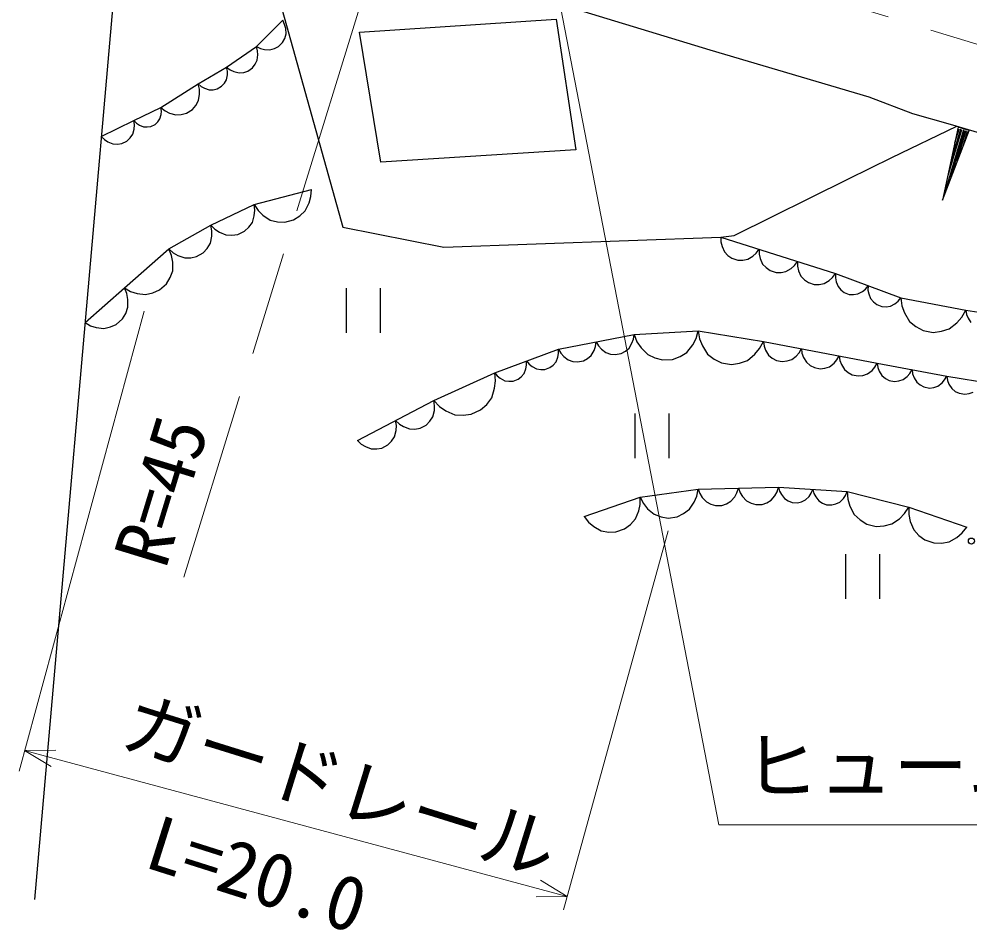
# Model space of a CAD drawing. Units: millimetres, scale not verified. Extents: x 40000 to 680000, y 20000 to 380000.
# Drawn here: x 107208 to 139040, y 248922 to 279474 of the extents above; entities that cross this region are included whole.
import ezdxf
from ezdxf.enums import TextEntityAlignment as Align

# ---------------------------------------------------------------- set-up
doc = ezdxf.new("R2010")
doc.units = ezdxf.units.MM
doc.header["$LTSCALE"] = 1000
doc.linetypes.add('CHAIN', pattern=[18.5, 12, -1.5, 3.5, -1.5])
for name, color, linetype, lineweight in [('M-BGD', 7, 'Continuous', 25), ('M-BMK', 2, 'CHAIN', 13), ('M-BMK-HTXT', 7, 'Continuous', 13), ('M-BMK-LINE', 30, 'Continuous', 25)]:
    doc.layers.add(name, color=color, linetype=linetype, lineweight=lineweight)
doc.styles.add('ＭＳ ゴシック', font='')
doc.styles.get('ＭＳ ゴシック').set_extended_font_data('MS Gothic')

msp = doc.modelspace()

# ---------------------------------------------------------------- linework, layer by layer
at = {"layer": 'M-BGD'}
for p, q in [((124483, 280228), (130334, 278439)), ((115954, 280016), (118045, 272504)), ((115154, 278553), (116034, 279432)), ((116100, 279296), (116034, 279432)), ((116135, 279160), (116100, 279296)), ((118606, 279032), (125184, 279472)), ((125184, 279472), (125844, 275097)), ((116102, 278828), (116146, 278977)), ((116146, 278977), (116135, 279160)), ((119321, 274684), (118606, 279032)), ((114158, 277858), (115154, 278553)), ((115154, 278553), (115288, 278485)), ((115194, 278410), (115154, 278553)), ((115759, 278485), (115895, 278555)), ((115895, 278555), (116032, 278691)), ((116032, 278691), (116102, 278828)), ((115184, 278096), (115204, 278273)), ((115204, 278273), (115194, 278410)), ((115288, 278485), (115427, 278452)), ((115427, 278452), (115609, 278441)), ((115609, 278441), (115759, 278485)), ((130334, 278439), (135654, 276866)), ((115025, 277841), (115116, 277960)), ((115116, 277960), (115184, 278096)), ((113209, 277302), (114158, 277858)), ((114152, 277444), (114184, 277602)), ((114158, 277858), (114276, 277770)), ((114184, 277727), (114158, 277858)), ((114184, 277602), (114184, 277727)), ((114276, 277770), (114403, 277714)), ((114403, 277714), (114576, 277672)), ((114576, 277672), (114728, 277689)), ((114728, 277689), (114871, 277733)), ((114871, 277733), (115025, 277841)), ((111959, 276515), (113209, 277302)), ((113209, 277302), (113309, 277214)), ((113250, 277127), (113209, 277302)), ((113991, 277225), (114081, 277325)), ((114081, 277325), (114152, 277444)), ((113219, 276746), (113254, 276960)), ((113254, 276960), (113250, 277127)), ((113309, 277214), (113420, 277155)), ((113420, 277155), (113573, 277105)), ((113573, 277105), (113711, 277109)), ((113711, 277109), (113843, 277138)), ((113843, 277138), (113991, 277225)), ((113129, 276584), (113219, 276746)), ((135654, 276866), (137112, 276315)), ((111056, 276075), (111959, 276515)), ((111959, 276515), (112096, 276401)), ((111973, 276394), (111959, 276515)), ((111964, 276280), (111973, 276394)), ((112096, 276401), (112248, 276326)), ((112248, 276326), (112456, 276265)), ((112641, 276277), (112818, 276323)), ((112818, 276323), (113011, 276445)), ((113011, 276445), (113129, 276584)), ((137112, 276315), (138376, 275958)), ((109962, 275545), (111056, 276075)), ((111056, 276075), (111140, 275988)), ((111073, 275928), (111056, 276075)), ((111140, 275988), (111237, 275926)), ((111762, 275950), (111852, 276036)), ((111852, 276036), (111925, 276138)), ((111925, 276138), (111964, 276280)), ((112456, 276265), (112641, 276277)), ((111014, 275619), (111062, 275791)), ((111062, 275791), (111073, 275928)), ((111237, 275926), (111374, 275870)), ((111374, 275870), (111499, 275864)), ((111499, 275864), (111622, 275882)), ((111622, 275882), (111762, 275950)), ((136428, 274843), (138603, 275891)), ((138647, 275858), (138118, 273407)), ((138118, 273407), (139018, 275747)), ((138820, 275761), (138188, 273640)), ((138302, 274200), (138772, 275775)), ((138376, 275958), (147404, 273268)), ((138398, 274171), (138868, 275746)), ((138724, 275789), (138422, 274777)), ((138537, 275336), (138676, 275803)), ((138904, 275736), (138602, 274723)), ((139018, 275747), (138647, 275858)), ((138818, 275252), (138958, 275720)), ((109962, 275545), (110064, 275439)), ((110064, 275439), (110182, 275365)), ((110182, 275365), (110347, 275296)), ((110647, 275310), (110816, 275392)), ((110816, 275392), (110925, 275495)), ((110925, 275495), (111014, 275619)), ((110347, 275296), (110499, 275289)), ((110499, 275289), (110647, 275310)), ((125844, 275097), (119321, 274684)), ((134970, 274128), (136428, 274843)), ((131145, 272229), (134970, 274128)), ((115079, 273268), (116997, 273774)), ((116978, 273534), (116997, 273774)), ((116917, 273318), (116978, 273534)), ((113632, 272581), (115079, 273268)), ((115079, 273268), (115209, 273066)), ((115100, 273074), (115079, 273268)), ((116786, 273057), (116917, 273318)), ((115019, 272667), (115084, 272893)), ((115084, 272893), (115100, 273074)), ((115209, 273066), (115374, 272910)), ((115374, 272910), (115617, 272748)), ((116399, 272755), (116606, 272887)), ((116606, 272887), (116786, 273057)), ((112221, 271785), (113632, 272581)), ((113632, 272581), (113766, 272440)), ((113667, 272386), (113632, 272581)), ((114757, 272370), (114901, 272505)), ((114901, 272505), (115019, 272667)), ((115617, 272748), (115858, 272689)), ((115858, 272689), (116102, 272677)), ((116102, 272677), (116399, 272755)), ((118045, 272504), (121430, 271844)), ((113614, 271970), (113664, 272203)), ((113664, 272203), (113667, 272386)), ((113766, 272440), (113919, 272340)), ((113919, 272340), (114136, 272248)), ((114136, 272248), (114337, 272237)), ((114337, 272237), (114532, 272263)), ((114532, 272263), (114757, 272370)), ((121430, 271844), (130703, 272175)), ((130703, 272175), (131145, 272229)), ((130703, 272175), (130704, 272013)), ((130703, 272175), (134541, 270954)), ((113506, 271798), (113614, 271970)), ((130704, 272013), (130741, 271864)), ((130741, 271864), (130821, 271683)), ((110738, 270482), (112221, 271785)), ((112221, 271785), (112366, 271652)), ((112312, 271562), (112221, 271785)), ((112353, 271343), (112312, 271562)), ((112366, 271652), (112528, 271562)), ((112528, 271562), (112753, 271485)), ((113152, 271528), (113370, 271652)), ((113370, 271652), (113506, 271798)), ((130821, 271683), (130937, 271562)), ((130937, 271562), (131072, 271466)), ((131601, 271435), (131771, 271536)), ((131771, 271536), (131884, 271637)), ((131884, 271637), (131982, 271768)), ((131982, 271768), (131983, 271606)), ((131983, 271606), (132021, 271457)), ((112352, 271052), (112353, 271343)), ((112753, 271485), (112956, 271488)), ((112956, 271488), (113152, 271528)), ((131072, 271466), (131271, 271403)), ((131271, 271403), (131436, 271403)), ((131436, 271403), (131601, 271435)), ((132021, 271457), (132100, 271276)), ((132100, 271276), (132217, 271155)), ((133050, 271129), (133164, 271230)), ((133164, 271230), (133262, 271361)), ((133262, 271361), (133263, 271199)), ((112267, 270820), (112352, 271052)), ((132217, 271155), (132352, 271059)), ((132352, 271059), (132550, 270996)), ((132550, 270996), (132716, 270996)), ((132716, 270996), (132881, 271028)), ((132881, 271028), (133050, 271129)), ((133263, 271199), (133300, 271049)), ((133300, 271049), (133380, 270869)), ((134443, 270823), (134541, 270954)), ((134541, 270954), (134535, 270813)), ((134541, 270954), (136722, 270140)), ((111912, 270410), (112142, 270611)), ((112142, 270611), (112267, 270820)), ((133380, 270869), (133496, 270747)), ((133496, 270747), (133631, 270652)), ((133631, 270652), (133830, 270589)), ((133830, 270589), (133995, 270589)), ((133995, 270589), (134160, 270621)), ((134160, 270621), (134330, 270722)), ((134330, 270722), (134443, 270823)), ((134535, 270813), (134561, 270682)), ((134561, 270682), (134623, 270523)), ((109418, 269320), (110738, 270482)), ((110738, 270482), (110944, 270361)), ((110819, 270284), (110738, 270482)), ((110856, 270089), (110819, 270284)), ((110944, 270361), (111159, 270294)), ((111159, 270294), (111447, 270258)), ((111447, 270258), (111689, 270312)), ((111689, 270312), (111912, 270410)), ((118160, 270472), (118160, 268972)), ((119311, 268972), (119311, 270472)), ((134623, 270523), (134718, 270413)), ((134718, 270413), (134831, 270324)), ((134831, 270324), (135000, 270261)), ((135000, 270261), (135143, 270254)), ((135143, 270254), (135288, 270274)), ((135288, 270274), (135439, 270355)), ((135439, 270355), (135541, 270438)), ((135541, 270438), (135632, 270547)), ((135632, 270547), (135626, 270406)), ((135626, 270406), (135652, 270275)), ((135652, 270275), (135713, 270116)), ((110856, 269830), (110856, 270089)), ((135713, 270116), (135809, 270006)), ((135809, 270006), (135921, 269917)), ((136378, 269867), (136529, 269948)), ((136529, 269948), (136632, 270031)), ((136632, 270031), (136722, 270140)), ((136722, 270140), (136757, 269874)), ((136722, 270140), (138903, 269733)), ((110669, 269437), (110780, 269623)), ((110780, 269623), (110856, 269830)), ((135921, 269917), (136090, 269854)), ((136090, 269854), (136234, 269847)), ((136234, 269847), (136378, 269867)), ((136757, 269874), (136848, 269637)), ((136848, 269637), (137016, 269357)), ((138769, 269498), (138903, 269733)), ((138903, 269733), (138926, 269590)), ((138903, 269733), (141259, 269355)), ((109418, 269320), (109602, 269212)), ((110464, 269257), (110669, 269437)), ((137016, 269357), (137232, 269181)), ((138347, 269109), (138604, 269309)), ((138604, 269309), (138769, 269498)), ((138926, 269590), (138978, 269464)), ((138978, 269464), (139072, 269316)), ((109602, 269212), (109794, 269153)), ((109794, 269153), (110051, 269121)), ((110051, 269121), (110266, 269170)), ((110266, 269170), (110464, 269257)), ((127795, 268918), (129947, 269035)), ((129874, 268783), (129947, 269035)), ((129947, 269035), (129988, 268771)), ((129947, 269035), (132128, 268686)), ((137232, 269181), (137473, 269052)), ((137473, 269052), (137811, 268989)), ((137811, 268989), (138082, 269023)), ((138082, 269023), (138347, 269109)), ((125265, 268424), (127795, 268918)), ((126508, 268516), (126530, 268671)), ((126530, 268671), (126606, 268535)), ((127724, 268625), (127773, 268763)), ((127773, 268763), (127795, 268918)), ((127795, 268918), (127889, 268675)), ((127889, 268675), (128029, 268472)), ((129762, 268566), (129874, 268783)), ((129988, 268771), (130085, 268537)), ((132000, 268449), (132128, 268686)), ((132128, 268686), (132147, 268531)), ((132128, 268686), (135937, 267959)), ((123130, 267639), (125265, 268424)), ((125265, 268424), (125341, 268288)), ((125267, 268286), (125265, 268424)), ((126363, 268215), (126459, 268378)), ((126459, 268378), (126508, 268516)), ((126606, 268535), (126706, 268427)), ((126706, 268427), (126856, 268311)), ((127364, 268283), (127504, 268359)), ((127504, 268359), (127628, 268462)), ((127628, 268462), (127724, 268625)), ((128029, 268472), (128252, 268247)), ((129565, 268318), (129762, 268566)), ((130085, 268537), (130259, 268263)), ((131841, 268256), (132000, 268449)), ((132147, 268531), (132200, 268392)), ((132200, 268392), (132297, 268229)), ((133319, 268307), (133397, 268443)), ((133397, 268443), (133417, 268288)), ((124200, 267893), (124197, 268031)), ((124197, 268031), (124282, 267923)), ((125183, 268003), (125244, 268159)), ((125244, 268159), (125267, 268286)), ((125341, 268288), (125441, 268179)), ((125441, 268179), (125591, 268064)), ((125591, 268064), (125745, 268016)), ((125903, 267997), (126099, 268036)), ((126099, 268036), (126239, 268112)), ((126239, 268112), (126363, 268215)), ((126856, 268311), (127010, 268263)), ((127010, 268263), (127168, 268244)), ((127168, 268244), (127364, 268283)), ((128252, 268247), (128496, 268131)), ((128496, 268131), (128753, 268064)), ((128753, 268064), (129086, 268082)), ((129086, 268082), (129335, 268176)), ((129335, 268176), (129565, 268318)), ((130259, 268263), (130478, 268094)), ((130478, 268094), (130722, 267971)), ((131329, 267958), (131590, 268050)), ((131590, 268050), (131841, 268256)), ((132297, 268229), (132422, 268126)), ((132422, 268126), (132562, 268050)), ((132562, 268050), (132759, 268013)), ((132759, 268013), (132917, 268032)), ((132917, 268032), (133072, 268081)), ((133072, 268081), (133222, 268197)), ((133222, 268197), (133319, 268307)), ((133417, 268288), (133470, 268150)), ((133470, 268150), (133567, 267987)), ((134492, 267955), (134589, 268065)), ((134589, 268065), (134667, 268201)), ((134667, 268201), (134687, 268046)), ((134687, 268046), (134740, 267908)), ((124116, 267611), (124177, 267766)), ((124177, 267766), (124200, 267893)), ((124282, 267923), (124385, 267843)), ((124385, 267843), (124532, 267764)), ((124532, 267764), (124673, 267743)), ((124673, 267743), (124813, 267749)), ((124813, 267749), (124979, 267810)), ((124979, 267810), (125089, 267896)), ((125089, 267896), (125183, 268003)), ((125745, 268016), (125903, 267997)), ((130722, 267971), (131060, 267917)), ((131060, 267917), (131329, 267958)), ((133567, 267987), (133692, 267884)), ((133692, 267884), (133832, 267808)), ((133832, 267808), (134029, 267770)), ((134029, 267770), (134187, 267789)), ((134187, 267789), (134341, 267839)), ((134341, 267839), (134492, 267955)), ((134740, 267908), (134837, 267744)), ((134837, 267744), (134962, 267642)), ((135611, 267597), (135762, 267713)), ((135762, 267713), (135858, 267822)), ((135858, 267822), (135937, 267959)), ((135937, 267959), (135956, 267817)), ((135937, 267959), (138263, 267523)), ((135956, 267817), (136004, 267690)), ((137029, 267616), (137100, 267741)), ((137100, 267741), (137119, 267599)), ((121094, 266708), (123130, 267639)), ((123130, 267639), (123215, 267531)), ((123155, 267368), (123130, 267639)), ((123215, 267531), (123317, 267450)), ((123317, 267450), (123465, 267371)), ((123746, 267356), (123911, 267417)), ((123911, 267417), (124022, 267503)), ((124022, 267503), (124116, 267611)), ((134962, 267642), (135102, 267565)), ((135102, 267565), (135299, 267528)), ((135299, 267528), (135457, 267547)), ((135457, 267547), (135611, 267597)), ((136004, 267690), (136093, 267541)), ((136093, 267541), (136208, 267447)), ((136208, 267447), (136337, 267378)), ((136662, 267362), (136803, 267408)), ((136803, 267408), (136940, 267515)), ((136940, 267515), (137029, 267616)), ((137119, 267599), (137167, 267472)), ((137167, 267472), (137257, 267323)), ((138104, 267297), (138192, 267398)), ((138192, 267398), (138263, 267523)), ((138263, 267523), (138286, 267380)), ((138263, 267523), (140619, 267145)), ((123033, 266801), (123129, 267116)), ((123129, 267116), (123155, 267368)), ((123465, 267371), (123605, 267350)), ((123605, 267350), (123746, 267356)), ((136337, 267378), (136517, 267344)), ((136517, 267344), (136662, 267362)), ((137257, 267323), (137372, 267229)), ((137372, 267229), (137500, 267160)), ((137500, 267160), (137680, 267126)), ((137680, 267126), (137825, 267144)), ((137825, 267144), (137966, 267190)), ((137966, 267190), (138104, 267297)), ((138286, 267380), (138338, 267254)), ((138338, 267254), (138432, 267106)), ((138432, 267106), (138550, 267014)), ((122865, 266577), (123033, 266801)), ((138550, 267014), (138682, 266948)), ((138682, 266948), (138864, 266919)), ((138864, 266919), (139010, 266941)), ((139010, 266941), (139151, 266991)), ((118535, 265371), (121094, 266708)), ((121094, 266708), (121278, 266509)), ((121120, 266534), (121094, 266708)), ((121112, 266371), (121120, 266534)), ((121278, 266509), (121490, 266367)), ((122661, 266391), (122865, 266577)), ((120960, 266015), (121060, 266165)), ((121060, 266165), (121112, 266371)), ((121490, 266367), (121791, 266233)), ((121791, 266233), (122071, 266214)), ((122071, 266214), (122345, 266247)), ((122345, 266247), (122661, 266391)), ((127817, 266274), (127817, 264774)), ((128968, 264774), (128968, 266274)), ((119840, 265866), (119815, 266040)), ((119815, 266040), (119940, 265917)), ((119832, 265702), (119840, 265866)), ((119940, 265917), (120082, 265833)), ((120082, 265833), (120280, 265757)), ((120636, 265785), (120835, 265888)), ((120835, 265888), (120960, 266015)), ((119680, 265346), (119781, 265496)), ((119781, 265496), (119832, 265702)), ((120280, 265757), (120461, 265754)), ((120461, 265754), (120636, 265785)), ((118535, 265371), (118660, 265249)), ((118660, 265249), (118802, 265164)), ((119357, 265116), (119555, 265220)), ((119555, 265220), (119680, 265346)), ((118802, 265164), (119000, 265088)), ((119000, 265088), (119181, 265085)), ((119181, 265085), (119357, 265116)), ((128003, 263474), (129943, 263745)), ((129897, 263512), (129943, 263745)), ((129943, 263745), (132635, 263808)), ((129943, 263745), (129997, 263592)), ((129997, 263592), (130081, 263463)), ((131164, 263488), (131239, 263621)), ((131239, 263621), (131289, 263777)), ((131289, 263777), (131343, 263623)), ((131343, 263623), (131427, 263494)), ((132510, 263519), (132584, 263652)), ((132584, 263652), (132635, 263808)), ((132635, 263808), (132669, 263673)), ((132635, 263808), (134929, 263662)), ((132669, 263673), (132731, 263557)), ((133655, 263498), (133728, 263606)), ((133728, 263606), (133782, 263735)), ((133782, 263735), (133817, 263600)), ((133817, 263600), (133878, 263484)), ((134875, 263533), (134929, 263662)), ((134929, 263662), (134947, 263405)), ((134929, 263662), (136995, 263140)), ((126126, 262828), (128003, 263474)), ((128002, 263232), (128003, 263474)), ((128003, 263474), (128107, 263261)), ((128107, 263261), (128250, 263088)), ((129652, 263067), (129812, 263307)), ((129812, 263307), (129897, 263512)), ((130081, 263463), (130216, 263318)), ((130216, 263318), (130366, 263240)), ((130890, 263253), (131037, 263337)), ((131037, 263337), (131164, 263488)), ((131427, 263494), (131561, 263349)), ((131561, 263349), (131711, 263272)), ((131711, 263272), (131871, 263225)), ((132079, 263230), (132236, 263284)), ((132236, 263284), (132382, 263368)), ((132382, 263368), (132510, 263519)), ((132731, 263557), (132835, 263424)), ((132835, 263424), (132957, 263347)), ((132957, 263347), (133089, 263295)), ((133089, 263295), (133266, 263284)), ((133266, 263284), (133404, 263318)), ((133404, 263318), (133535, 263379)), ((133535, 263379), (133655, 263498)), ((133878, 263484), (133982, 263351)), ((133982, 263351), (134104, 263274)), ((134104, 263274), (134236, 263222)), ((134552, 263245), (134682, 263306)), ((134682, 263306), (134802, 263425)), ((134802, 263425), (134875, 263533)), ((134947, 263405), (135020, 263172)), ((127846, 262743), (127957, 263012)), ((127957, 263012), (128002, 263232)), ((128250, 263088), (128469, 262901)), ((129455, 262921), (129652, 263067)), ((130366, 263240), (130525, 263194)), ((130525, 263194), (130734, 263198)), ((130734, 263198), (130890, 263253)), ((131871, 263225), (132079, 263230)), ((134236, 263222), (134414, 263211)), ((134414, 263211), (134552, 263245)), ((135020, 263172), (135164, 262894)), ((136852, 262924), (136995, 263140)), ((136995, 263140), (136991, 262892)), ((136995, 263140), (138935, 262473)), ((126126, 262828), (126270, 262636)), ((126270, 262636), (126446, 262492)), ((127678, 262559), (127846, 262743)), ((128469, 262901), (128699, 262815)), ((128699, 262815), (128937, 262774)), ((128937, 262774), (129237, 262816)), ((129237, 262816), (129455, 262921)), ((135164, 262894), (135360, 262713)), ((135360, 262713), (135583, 262574)), ((136424, 262576), (136682, 262752)), ((136682, 262752), (136852, 262924)), ((136991, 262892), (137042, 262663)), ((137042, 262663), (137158, 262385)), ((126446, 262492), (126700, 262348)), ((126700, 262348), (126946, 262307)), ((126946, 262307), (127190, 262312)), ((127190, 262312), (127481, 262412)), ((127481, 262412), (127678, 262559)), ((135583, 262574), (135903, 262493)), ((135903, 262493), (136165, 262510)), ((136165, 262510), (136424, 262576)), ((137158, 262385), (137331, 262195)), ((138781, 262276), (138935, 262473)), ((137331, 262195), (137534, 262044)), ((137534, 262044), (137835, 261940)), ((138341, 261977), (138604, 262126)), ((138604, 262126), (138781, 262276)), ((137835, 261940), (138088, 261934)), ((138088, 261934), (138341, 261977)), ((134871, 261571), (134871, 260071)), ((136022, 260071), (136022, 261571))]:
    msp.add_line(p, q, dxfattribs=at)
msp.add_circle((139088, 262005), 99.5, dxfattribs=at)
at = {"layer": 'M-BMK'}
for q in [(112721, 260794), (146594, 276393)]:
    msp.add_line((120041, 284520), q, dxfattribs=at)
at = {"layer": 'M-BMK-HTXT'}
for p, q in [((124978, 281714), (130638, 252512)), ((111396, 269698), (107208, 254304)), ((128940, 262341), (125431, 249664)), ((107395, 254994), (108435, 255010)), ((108287, 254457), (107395, 254994)), ((107395, 254994), (125555, 250113)), ((130638, 252512), (154825, 252512)), ((124664, 250651), (125555, 250113)), ((125555, 250113), (124516, 250098))]:
    msp.add_line(p, q, dxfattribs=at)
at = {"layer": 'M-BMK-LINE'}
msp.add_line((110819, 285351), (107731, 250011), dxfattribs=at)

# ---------------------------------------------------------------- texts
at = {"layer": 'M-BGD', "style": 'ＭＳ ゴシック'}
msp.add_text('R=45', height=1833, rotation=73, dxfattribs=at).set_placement((112641, 260869), align=Align.BOTTOM_LEFT)
at = {"layer": 'M-BMK-HTXT', "style": 'ＭＳ ゴシック'}
for s, rotation, p in [('ガードレール', 342.7, (110377, 254645)), ('L=20.0', 342.4, (111169, 250588))]:
    msp.add_text(s, height=1833, rotation=rotation, dxfattribs=at).set_placement(p, align=Align.BOTTOM_LEFT)
msp.add_text('ヒューム管 Φ=0.3', height=1833, dxfattribs=at).set_placement((131471, 253012), align=Align.BOTTOM_LEFT)

doc.saveas('drawing.dxf')
